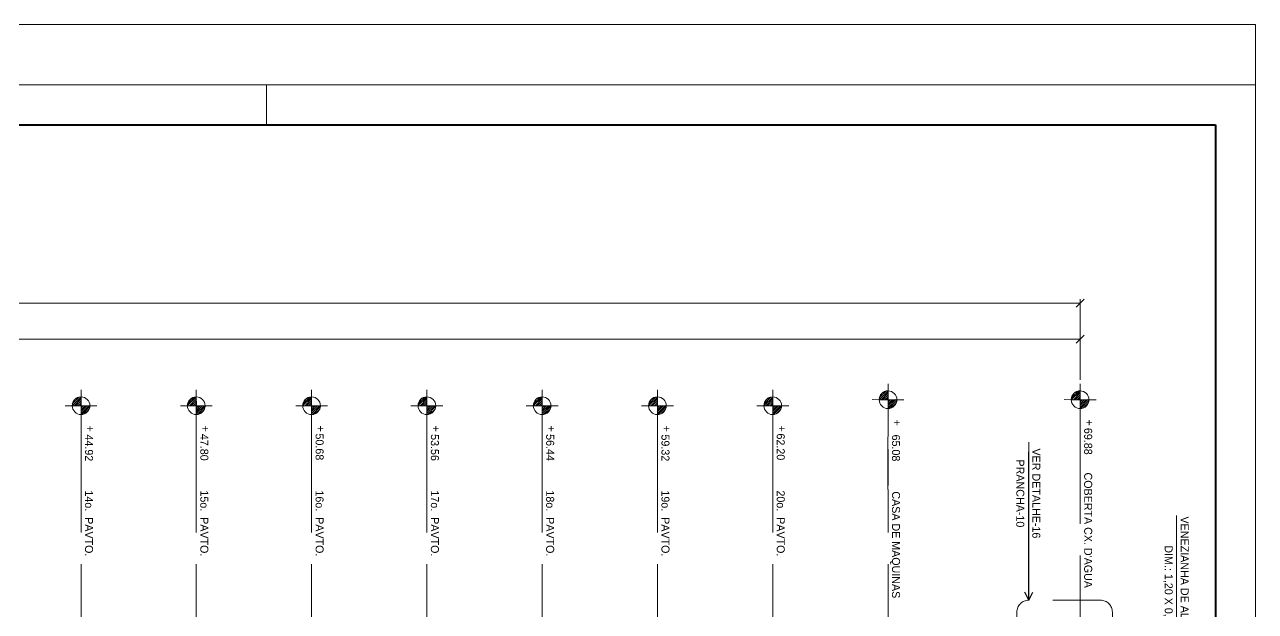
# Model space of a CAD drawing. Header units: metres. Extents: x -62 to 23, y -77 to 42.
# Drawn here: x -8.47 to 22.28, y 27.3 to 41.95 of the extents above; entities that cross this region are included whole.
import ezdxf
from ezdxf.enums import TextEntityAlignment as Align

# ---------------------------------------------------------------- set-up
doc = ezdxf.new("R2010")
doc.units = ezdxf.units.M
doc.header["$MEASUREMENT"] = 0
doc.linetypes.add('DGN Style 3', pattern=[2.76643, 1.976022, -0.790409])
doc.linetypes.add('DGN Style 4', pattern=[3.163611, 1.580817, -0.790409, 0.001976, -0.790409])
for name, color, linetype, lineweight in [('1 - Eixos', 7, 'Continuous', 0), ('Level 1-1', 7, 'Continuous', 0), ('Level 12', 7, 'Continuous', 0), ('Level 24-1', 7, 'Continuous', 0), ('Level 63', 7, 'Continuous', 0)]:
    doc.layers.add(name, color=color, linetype=linetype, lineweight=lineweight)
doc.styles.add('Style-CIVIL', font='CIVIL.shx')
doc.styles.add('Style-INTL_ENGINEERING', font='INTL_ENGINEERING.shx')
doc.dimstyles.get("Standard").update_dxf_attribs({"dimtxt": 0.18, "dimasz": 0.18, "dimexe": 0.18, "dimexo": 0.0625, "dimgap": 0.09, "dimtad": 0, "dimtih": 1, "dimtoh": 1, "dimdec": 4, "dimzin": 1, "dimdsep": 46, "dimtxsty": 'Standard', "dimcen": 0, "dimadec": 0, "dimazin": 0, "dimtfac": 1, "dimtdec": 4, "dimtofl": 0, "dimtmove": 0, "dimatfit": 3, "dimfxl": 0, "dimtolj": 1, "dimtzin": 1, "dimarcsym": 0})

# ---------------------------------------------------------------- blocks, each defined once
blk = doc.blocks.new('*U32')
at = {"layer": 'Level 12', "color": 131, "linetype": 'Continuous', "lineweight": 0}
for p, q in [((1.261, -0.268), (-1.261, 0.528)), ((0.881, -0.149), (1.001, 0.23)), ((0.931, 0.013), (1.042, -0.2)), ((0.947, 0.058), (1.086, -0.213)), ((0.991, 0.045), (1.1, -0.17)), ((0.66, -0.165), (0.738, -0.317)), ((0.664, -0.102), (0.797, -0.351)), ((0.697, -0.09), (0.823, -0.334)), ((0.74, -0.105), (0.837, -0.289)), ((0.881, -0.149), (0.761, -0.528)), ((0.786, -0.119), (0.851, -0.244)), ((0.83, -0.133), (0.864, -0.2)), ((0.875, -0.147), (0.878, -0.155)), ((0.89, -0.122), (0.908, -0.158)), ((0.904, -0.076), (0.952, -0.172)), ((0.918, -0.034), (0.997, -0.186)), ((1.059, -0.018), (1.089, -0.078))]:
    blk.add_line(p, q, dxfattribs=at)
at = {"layer": 'Level 12', "color": 131, "linetype": 'Continuous', "lineweight": 0, "flags": 128}
for points in [[(0.948, 0.062, -0.414214), (1.092, -0.215), (1.091, -0.215), (0.881, -0.149), (0.948, 0.063)], [(0.815, -0.359, -0.414214), (0.671, -0.082), (0.67, -0.083), (0.881, -0.149), (0.815, -0.359)]]:
    blk.add_lwpolyline(points, format="xyb", close=True, dxfattribs=at)
at = {"layer": 'Level 12', "color": 131, "linetype": 'Continuous', "lineweight": 0}
blk.add_circle((0.881, -0.148), 0.221, dxfattribs=at)
at = {"layer": 'Level 12', "color": 2, "linetype": 'Continuous', "lineweight": 13, "style": 'Style-CIVIL'}
blk.add_text('+', height=0.2, rotation=162.4862, dxfattribs=at).set_placement((0.368, -0.12))
blk = doc.blocks.new('*U33')
at = {"layer": 'Level 12', "color": 131, "linetype": 'Continuous', "lineweight": 0}
for p, q in [((1.261, -0.268), (-1.261, 0.528)), ((0.881, -0.149), (1.001, 0.23)), ((0.931, 0.013), (1.042, -0.2)), ((0.947, 0.058), (1.086, -0.213)), ((0.991, 0.045), (1.1, -0.17)), ((0.66, -0.165), (0.738, -0.317)), ((0.664, -0.102), (0.797, -0.351)), ((0.697, -0.09), (0.823, -0.334)), ((0.74, -0.105), (0.837, -0.288)), ((0.881, -0.149), (0.761, -0.528)), ((0.786, -0.119), (0.851, -0.244)), ((0.83, -0.133), (0.864, -0.2)), ((0.875, -0.147), (0.878, -0.155)), ((0.89, -0.122), (0.908, -0.158)), ((0.904, -0.076), (0.952, -0.172)), ((0.918, -0.034), (0.997, -0.186)), ((1.059, -0.018), (1.089, -0.078))]:
    blk.add_line(p, q, dxfattribs=at)
at = {"layer": 'Level 12', "color": 131, "linetype": 'Continuous', "lineweight": 0, "flags": 128}
for points in [[(0.948, 0.062, -0.414214), (1.092, -0.215), (1.091, -0.215), (0.881, -0.149), (0.948, 0.063)], [(0.815, -0.359, -0.414214), (0.671, -0.082), (0.67, -0.083), (0.881, -0.149), (0.815, -0.359)]]:
    blk.add_lwpolyline(points, format="xyb", close=True, dxfattribs=at)
at = {"layer": 'Level 12', "color": 131, "linetype": 'Continuous', "lineweight": 0}
blk.add_circle((0.881, -0.148), 0.221, dxfattribs=at)
at = {"layer": 'Level 12', "color": 2, "linetype": 'Continuous', "lineweight": 13, "style": 'Style-CIVIL'}
blk.add_text('+', height=0.2, rotation=162.4862, dxfattribs=at).set_placement((0.368, -0.12))
blk = doc.blocks.new('*U34')
at = {"layer": 'Level 12', "color": 131, "linetype": 'Continuous', "lineweight": 0}
for p, q in [((1.261, -0.268), (-1.261, 0.528)), ((0.881, -0.149), (1.001, 0.23)), ((0.931, 0.013), (1.042, -0.2)), ((0.947, 0.058), (1.086, -0.213)), ((0.991, 0.045), (1.1, -0.17)), ((0.66, -0.165), (0.738, -0.317)), ((0.664, -0.102), (0.797, -0.351)), ((0.697, -0.09), (0.823, -0.334)), ((0.74, -0.105), (0.837, -0.288)), ((0.881, -0.149), (0.761, -0.528)), ((0.786, -0.119), (0.851, -0.244)), ((0.83, -0.133), (0.864, -0.2)), ((0.876, -0.147), (0.878, -0.155)), ((0.89, -0.122), (0.908, -0.158)), ((0.904, -0.076), (0.952, -0.172)), ((0.918, -0.034), (0.997, -0.186)), ((1.059, -0.018), (1.089, -0.078))]:
    blk.add_line(p, q, dxfattribs=at)
at = {"layer": 'Level 12', "color": 131, "linetype": 'Continuous', "lineweight": 0, "flags": 128}
for points in [[(0.948, 0.062, -0.414214), (1.092, -0.215), (1.091, -0.215), (0.881, -0.149), (0.948, 0.063)], [(0.815, -0.359, -0.414214), (0.671, -0.082), (0.67, -0.083), (0.881, -0.149), (0.815, -0.359)]]:
    blk.add_lwpolyline(points, format="xyb", close=True, dxfattribs=at)
at = {"layer": 'Level 12', "color": 131, "linetype": 'Continuous', "lineweight": 0}
blk.add_circle((0.881, -0.148), 0.221, dxfattribs=at)
at = {"layer": 'Level 12', "color": 2, "linetype": 'Continuous', "lineweight": 13, "style": 'Style-CIVIL'}
blk.add_text('+', height=0.2, rotation=162.4862, dxfattribs=at).set_placement((0.368, -0.12))
blk = doc.blocks.new('*U35')
at = {"layer": 'Level 12', "color": 131, "linetype": 'Continuous', "lineweight": 0}
for p, q in [((1.261, -0.268), (-1.261, 0.528)), ((0.881, -0.149), (1.001, 0.23)), ((0.931, 0.013), (1.042, -0.2)), ((0.947, 0.058), (1.086, -0.213)), ((0.991, 0.045), (1.1, -0.17)), ((0.66, -0.165), (0.738, -0.317)), ((0.664, -0.102), (0.797, -0.351)), ((0.697, -0.09), (0.823, -0.334)), ((0.74, -0.105), (0.837, -0.288)), ((0.881, -0.149), (0.761, -0.528)), ((0.786, -0.119), (0.851, -0.244)), ((0.83, -0.133), (0.864, -0.199)), ((0.876, -0.147), (0.878, -0.155)), ((0.89, -0.122), (0.908, -0.158)), ((0.904, -0.076), (0.952, -0.172)), ((0.918, -0.034), (0.997, -0.186)), ((1.059, -0.018), (1.089, -0.078))]:
    blk.add_line(p, q, dxfattribs=at)
at = {"layer": 'Level 12', "color": 131, "linetype": 'Continuous', "lineweight": 0, "flags": 128}
for points in [[(0.948, 0.062, -0.414214), (1.092, -0.215), (1.091, -0.215), (0.881, -0.149), (0.948, 0.063)], [(0.815, -0.359, -0.414214), (0.671, -0.082), (0.67, -0.083), (0.881, -0.149), (0.815, -0.359)]]:
    blk.add_lwpolyline(points, format="xyb", close=True, dxfattribs=at)
at = {"layer": 'Level 12', "color": 131, "linetype": 'Continuous', "lineweight": 0}
blk.add_circle((0.881, -0.148), 0.221, dxfattribs=at)
at = {"layer": 'Level 12', "color": 2, "linetype": 'Continuous', "lineweight": 13, "style": 'Style-CIVIL'}
blk.add_text('+', height=0.2, rotation=162.4862, dxfattribs=at).set_placement((0.368, -0.12))
blk = doc.blocks.new('*U36')
at = {"layer": 'Level 12', "color": 131, "linetype": 'Continuous', "lineweight": 0}
for p, q in [((1.261, -0.268), (-1.261, 0.528)), ((0.881, -0.149), (1.001, 0.23)), ((0.931, 0.013), (1.042, -0.2)), ((0.947, 0.058), (1.086, -0.213)), ((0.991, 0.045), (1.1, -0.17)), ((0.66, -0.165), (0.738, -0.317)), ((0.664, -0.102), (0.797, -0.351)), ((0.697, -0.09), (0.823, -0.334)), ((0.74, -0.105), (0.837, -0.288)), ((0.881, -0.149), (0.761, -0.528)), ((0.786, -0.119), (0.851, -0.244)), ((0.83, -0.133), (0.864, -0.199)), ((0.875, -0.147), (0.878, -0.155)), ((0.89, -0.122), (0.908, -0.158)), ((0.904, -0.076), (0.952, -0.172)), ((0.918, -0.034), (0.997, -0.186)), ((1.059, -0.018), (1.089, -0.078))]:
    blk.add_line(p, q, dxfattribs=at)
at = {"layer": 'Level 12', "color": 131, "linetype": 'Continuous', "lineweight": 0, "flags": 128}
for points in [[(0.948, 0.062, -0.414214), (1.092, -0.215), (1.091, -0.215), (0.881, -0.149), (0.948, 0.063)], [(0.815, -0.359, -0.414214), (0.671, -0.082), (0.67, -0.083), (0.881, -0.149), (0.815, -0.359)]]:
    blk.add_lwpolyline(points, format="xyb", close=True, dxfattribs=at)
at = {"layer": 'Level 12', "color": 131, "linetype": 'Continuous', "lineweight": 0}
blk.add_circle((0.881, -0.148), 0.221, dxfattribs=at)
at = {"layer": 'Level 12', "color": 2, "linetype": 'Continuous', "lineweight": 13, "style": 'Style-CIVIL'}
blk.add_text('+', height=0.2, rotation=162.4862, dxfattribs=at).set_placement((0.368, -0.12))
blk = doc.blocks.new('*U37')
at = {"layer": 'Level 12', "color": 131, "linetype": 'Continuous', "lineweight": 0}
for p, q in [((1.261, -0.268), (-1.261, 0.528)), ((0.881, -0.149), (1.001, 0.23)), ((0.931, 0.013), (1.042, -0.2)), ((0.947, 0.058), (1.086, -0.213)), ((0.991, 0.045), (1.1, -0.17)), ((0.66, -0.165), (0.738, -0.317)), ((0.664, -0.102), (0.797, -0.351)), ((0.697, -0.09), (0.823, -0.334)), ((0.74, -0.105), (0.837, -0.288)), ((0.881, -0.149), (0.761, -0.528)), ((0.786, -0.119), (0.851, -0.244)), ((0.83, -0.133), (0.864, -0.199)), ((0.875, -0.147), (0.878, -0.155)), ((0.89, -0.122), (0.908, -0.158)), ((0.904, -0.076), (0.952, -0.172)), ((0.918, -0.034), (0.997, -0.186)), ((1.059, -0.018), (1.089, -0.078))]:
    blk.add_line(p, q, dxfattribs=at)
at = {"layer": 'Level 12', "color": 131, "linetype": 'Continuous', "lineweight": 0, "flags": 128}
for points in [[(0.948, 0.062, -0.414214), (1.092, -0.215), (1.091, -0.215), (0.881, -0.149), (0.948, 0.063)], [(0.815, -0.359, -0.414214), (0.671, -0.082), (0.67, -0.083), (0.881, -0.149), (0.815, -0.359)]]:
    blk.add_lwpolyline(points, format="xyb", close=True, dxfattribs=at)
at = {"layer": 'Level 12', "color": 131, "linetype": 'Continuous', "lineweight": 0}
blk.add_circle((0.881, -0.148), 0.221, dxfattribs=at)
at = {"layer": 'Level 12', "color": 2, "linetype": 'Continuous', "lineweight": 13, "style": 'Style-CIVIL'}
blk.add_text('+', height=0.2, rotation=162.4862, dxfattribs=at).set_placement((0.368, -0.12))
blk = doc.blocks.new('*D39')
at = {"layer": 'Defpoints'}
for p in [(-17.037, 35.003), (17.902, 35.003), (-51.977, 33.395), (17.902, 32.988)]:
    blk.add_point(p, dxfattribs=at)
at = {"layer": 'Level 1-1', "color": 2, "linetype": 'Continuous', "lineweight": 0}
for p, q in [((-52.077, 34.903), (-51.877, 35.103)), ((-51.977, 33.495), (-51.977, 35.103)), ((18.002, 35.103), (17.802, 34.903)), ((17.902, 33.088), (17.902, 35.103)), ((-51.977, 35.003), (17.902, 35.003))]:
    blk.add_line(p, q, dxfattribs=at)
at = {"layer": 'Level 1-1', "color": 2, "linetype": 'Continuous', "lineweight": 0, "style": 'Style-CIVIL'}
blk.add_text('69.880', height=0.2, dxfattribs=at).set_placement((-17.515, 35.203), align=Align.MIDDLE_LEFT)
blk = doc.blocks.new('_Oblique')
at = {"color": 0, "linetype": 'ByBlock', "lineweight": -2}
blk.add_line((0.5, 0.5), (-0.5, -0.5), dxfattribs=at)
blk = doc.blocks.new('*U42')
at = {"layer": 'Level 24-1', "color": 7, "linetype": 'DGN Style 4', "lineweight": 13, "flags": 128}
for points in [[(-0.691, 2.181), (-1.412, 1.529)], [(1.475, 0.383), (-0.126, 2.153)], [(-1.441, 0.964), (0.157, -0.804)], [(0.722, -0.832), (1.444, -0.179)]]:
    blk.add_lwpolyline(points, dxfattribs=at)
at = {"layer": 'Level 24-1', "color": 7, "linetype": 'DGN Style 4', "lineweight": 13}
for centre, start, end in [((-0.423, 1.885), 42.1218, 132.1218), ((-1.144, 1.232), 132.1218, 222.1218), ((1.176, 0.117), 312.1218, 42.1218), ((0.454, -0.535), 222.1218, 312.1218)]:
    blk.add_arc(centre, 0.4, start, end, dxfattribs=at)
blk = doc.blocks.new('*D152')
at = {"layer": 'Defpoints'}
for p in [(-16.537, 34.102), (17.902, 34.102), (-50.977, 33.395), (17.902, 32.988)]:
    blk.add_point(p, dxfattribs=at)
at = {"layer": 'Level 1-1', "color": 2, "linetype": 'Continuous', "lineweight": 0}
for p, q in [((-51.077, 34.002), (-50.877, 34.202)), ((-50.977, 33.495), (-50.977, 34.202)), ((18.002, 34.202), (17.802, 34.002)), ((17.902, 33.088), (17.902, 34.202)), ((-50.977, 34.102), (17.902, 34.102))]:
    blk.add_line(p, q, dxfattribs=at)
at = {"layer": 'Level 1-1', "color": 2, "linetype": 'Continuous', "lineweight": 0, "style": 'Style-CIVIL'}
blk.add_text('68.880', height=0.2, dxfattribs=at).set_placement((-17.015, 34.302), align=Align.MIDDLE_LEFT)
blk = doc.blocks.new('*D168')
at = {"layer": 'Level 1-1', "color": 2, "linetype": 'Continuous', "lineweight": 0}
blk.add_line((-7.057, 30.43), (-7.057, 31.371), dxfattribs=at)
at = {"layer": 'Level 1-1', "color": 2, "linetype": 'Continuous', "lineweight": 0, "style": 'Style-CIVIL'}
blk.add_text('44.92', height=0.2, rotation=270, dxfattribs=at).set_placement((-6.857, 31.721), align=Align.MIDDLE_LEFT)
blk = doc.blocks.new('TerminatorOpen')
at = {"color": 0, "linetype": 'ByBlock', "lineweight": -2}
for q in [(-1, 0.5), (-1, 0), (-1, -0.5)]:
    blk.add_line((0, 0), q, dxfattribs=at)
blk = doc.blocks.new('*D169')
at = {"layer": 'Level 1-1', "color": 2, "linetype": 'Continuous', "lineweight": 0}
blk.add_line((-4.177, 30.43), (-4.177, 31.371), dxfattribs=at)
at = {"layer": 'Level 1-1', "color": 2, "linetype": 'Continuous', "lineweight": 0, "style": 'Style-CIVIL'}
blk.add_text('47.80', height=0.2, rotation=270, dxfattribs=at).set_placement((-3.977, 31.736), align=Align.MIDDLE_LEFT)
blk = doc.blocks.new('*D170')
at = {"layer": 'Level 1-1', "color": 2, "linetype": 'Continuous', "lineweight": 0}
blk.add_line((-1.297, 30.43), (-1.297, 31.371), dxfattribs=at)
at = {"layer": 'Level 1-1', "color": 2, "linetype": 'Continuous', "lineweight": 0, "style": 'Style-CIVIL'}
blk.add_text('50.68', height=0.2, rotation=270, dxfattribs=at).set_placement((-1.097, 31.746), align=Align.MIDDLE_LEFT)
blk = doc.blocks.new('*D171')
at = {"layer": 'Level 1-1', "color": 2, "linetype": 'Continuous', "lineweight": 0}
blk.add_line((1.583, 30.43), (1.583, 31.371), dxfattribs=at)
at = {"layer": 'Level 1-1', "color": 2, "linetype": 'Continuous', "lineweight": 0, "style": 'Style-CIVIL'}
blk.add_text('53.56', height=0.2, rotation=270, dxfattribs=at).set_placement((1.783, 31.73), align=Align.MIDDLE_LEFT)
blk = doc.blocks.new('*D172')
at = {"layer": 'Level 1-1', "color": 2, "linetype": 'Continuous', "lineweight": 0}
blk.add_line((4.463, 30.43), (4.463, 31.371), dxfattribs=at)
at = {"layer": 'Level 1-1', "color": 2, "linetype": 'Continuous', "lineweight": 0, "style": 'Style-CIVIL'}
blk.add_text('56.44', height=0.2, rotation=270, dxfattribs=at).set_placement((4.663, 31.73), align=Align.MIDDLE_LEFT)
blk = doc.blocks.new('*D173')
at = {"layer": 'Level 1-1', "color": 2, "linetype": 'Continuous', "lineweight": 0}
blk.add_line((7.343, 30.43), (7.343, 31.371), dxfattribs=at)
at = {"layer": 'Level 1-1', "color": 2, "linetype": 'Continuous', "lineweight": 0, "style": 'Style-CIVIL'}
blk.add_text('59.32', height=0.2, rotation=270, dxfattribs=at).set_placement((7.543, 31.721), align=Align.MIDDLE_LEFT)
blk = doc.blocks.new('*D174')
at = {"layer": 'Level 1-1', "color": 2, "linetype": 'Continuous', "lineweight": 0}
blk.add_line((10.223, 30.43), (10.223, 31.371), dxfattribs=at)
at = {"layer": 'Level 1-1', "color": 2, "linetype": 'Continuous', "lineweight": 0, "style": 'Style-CIVIL'}
blk.add_text('62.20', height=0.2, rotation=270, dxfattribs=at).set_placement((10.423, 31.746), align=Align.MIDDLE_LEFT)
blk = doc.blocks.new('*D175')
at = {"layer": 'Level 1-1', "color": 2, "linetype": 'Continuous', "lineweight": 0}
blk.add_line((13.103, 30.443), (13.103, 31.344), dxfattribs=at)
at = {"layer": 'Level 1-1', "color": 2, "linetype": 'Continuous', "lineweight": 0, "style": 'Style-CIVIL'}
blk.add_text('65.08', height=0.2, rotation=270, dxfattribs=at).set_placement((13.303, 31.719), align=Align.MIDDLE_LEFT)
blk = doc.blocks.new('*D176')
at = {"layer": 'Level 1-1', "color": 2, "linetype": 'Continuous', "lineweight": 0}
blk.add_line((17.903, 30.443), (17.903, 31.526), dxfattribs=at)
at = {"layer": 'Level 1-1', "color": 2, "linetype": 'Continuous', "lineweight": 0, "style": 'Style-CIVIL'}
blk.add_text('69.88', height=0.2, rotation=270, dxfattribs=at).set_placement((18.103, 31.885), align=Align.MIDDLE_LEFT)

msp = doc.modelspace()

# ---------------------------------------------------------------- linework, layer by layer
at = {"layer": '1 - Eixos', "color": 91, "linetype": 'DGN Style 3', "lineweight": 0}
for p, q in [((-7.0573, 26.5096), (-7.0574, 30.1932)), ((-4.1773, 26.5096), (-4.1774, 30.1932)), ((-1.2973, 26.5096), (-1.2974, 30.1932)), ((1.5827, 26.5096), (1.5826, 30.1932)), ((4.4627, 26.5096), (4.4626, 30.1932)), ((7.3427, 26.5096), (7.3426, 30.1932)), ((10.2227, 26.5096), (10.2226, 30.1932)), ((13.1027, 26.5096), (13.1026, 30.3432)), ((17.9026, 26.7246), (17.9026, 30.3432))]:
    msp.add_line(p, q, dxfattribs=at)
at = {"layer": 'Level 12', "color": 2, "linetype": 'Continuous', "lineweight": 0}
for p, q in [((16.6211, 28.8546), (16.6211, 31.5314)), ((20.3117, 26.2084), (20.3117, 29.699))]:
    msp.add_line(p, q, dxfattribs=at)
at = {"layer": 'Level 63', "color": 131, "linetype": 'Continuous', "lineweight": 0}
for p, q in [((-32.1205, 40.4525), (22.2805, 40.4525)), ((-2.4205, 40.4525), (-2.4205, 39.4515))]:
    msp.add_line(p, q, dxfattribs=at)
at = {"layer": 'Level 63', "color": 131, "linetype": 'Continuous', "lineweight": 40}
for p, q in [((-60.8205, 39.4525), (21.2805, 39.4515)), ((21.2805, 39.4515), (21.2795, -75.9495))]:
    msp.add_line(p, q, dxfattribs=at)
at = {"layer": 'Level 63', "color": 131, "linetype": 'Continuous', "lineweight": 0, "flags": 128}
msp.add_lwpolyline([(22.2795, -76.9485), (22.2795, 41.9525), (-61.8205, 41.9525), (-61.8205, -76.9485)], close=True, dxfattribs=at)
at = {"layer": 'Level 63', "color": 131, "linetype": 'Continuous', "lineweight": 13, "flags": 128}
msp.add_lwpolyline([(21.2805, 39.4515), (21.2805, -13.2486), (-60.8219, -13.2486), (-60.8219, 39.4515)], close=True, dxfattribs=at)

# ---------------------------------------------------------------- block references
at = {"layer": 'Level 12', "color": 131, "linetype": 'Continuous', "lineweight": 0, "xscale": 0.9999984817853872, "yscale": 0.9999984817853872, "zscale": 0.9999984817853872, "rotation": 107.5137445045104}
for name, p in [('*U32', (-6.9335, 31.5546)), ('*U33', (-4.0535, 31.5546)), ('*U33', (-1.1735, 31.5546)), ('*U34', (1.7065, 31.5546)), ('*U34', (4.5865, 31.5546)), ('*U35', (7.4665, 31.5546)), ('*U35', (10.3465, 31.5546)), ('*U36', (13.2265, 31.7046)), ('*U37', (18.0263, 31.7046))]:
    msp.add_blockref(name, p, dxfattribs=at)
at = {"layer": 'Level 24-1', "color": 7, "linetype": 'DGN Style 4', "lineweight": 13, "xscale": 0.7500005604330255, "yscale": 0.7500005604330255, "zscale": 0.7500005604330255, "rotation": 227.8806572216595}
msp.add_blockref('*U42', (17.1474, 27.2682), dxfattribs=at)

# ---------------------------------------------------------------- texts
at = {"layer": 'Level 12', "color": 2, "linetype": 'Continuous', "lineweight": 13, "style": 'Style-CIVIL'}
for s, p in [("COBERTA CX. D'AGUA", (18.103, 30.7709)), ('14o.  PAVTO.', (-6.8572, 30.3233)), ('15o.  PAVTO.', (-3.9772, 30.3233)), ('16o.  PAVTO.', (-1.0972, 30.3233)), ('17o.  PAVTO.', (1.7828, 30.3233)), ('18o.  PAVTO.', (4.6628, 30.3233)), ('19o.  PAVTO.', (7.5428, 30.3233)), ('20o.  PAVTO.', (10.4228, 30.3233)), ('CASA DE MAQUINAS', (13.303, 30.3003))]:
    msp.add_text(s, height=0.1995, rotation=269.99998, dxfattribs=at).set_placement(p, align=Align.MIDDLE_LEFT)
at = {"layer": 'Level 12', "color": 2, "linetype": 'Continuous', "lineweight": 13, "char_height": 0.199998, "attachment_point": 5, "rotation": 270, "line_spacing_factor": 1.200006, "style": 'Style-INTL_ENGINEERING'}
for s, insert in [('VER DETALHE-16\\PPRANCHA-10\\P', (16.6059, 30.2496)), ('VENEZIANHA DE ALUMINIO\\PDIM.: 1,20 X 0,70\\P', (20.2965, 27.9131))]:
    msp.add_mtext(s, dxfattribs=dict(at, insert=insert))

# ---------------------------------------------------------------- dimensions: what is measured, and where the dimension line sits
at = {"layer": 'Level 1-1', "color": 2, "linetype": 'Continuous', "lineweight": 0}
for feature_location, offset, picture, middle in [((-7.0573, 30.3302), (0, 1.0409), '*D168', (-6.8573, 31.3459)), ((-4.1773, 30.3302), (0, 1.0409), '*D169', (-3.9773, 31.3538)), ((-1.2973, 30.3302), (0, 1.0409), '*D170', (-1.0973, 31.3585)), ((1.5827, 30.3302), (0, 1.0409), '*D171', (1.7827, 31.3506)), ((4.4627, 30.3302), (0, 1.0409), '*D172', (4.6627, 31.3506)), ((7.3427, 30.3302), (0, 1.0409), '*D173', (7.5427, 31.3459)), ((10.2227, 30.3302), (0, 1.0409), '*D174', (10.4227, 31.3585)), ((13.1026, 30.3432), (0, 1.0007), '*D175', (13.3026, 31.3313)), ((17.9026, 30.3432), (0, 1.1823), '*D176', (18.1026, 31.505))]:
    dim = msp.add_ordinate_dim(feature_location=feature_location, offset=offset, dtype=0, origin=(-51.9773, 36.9672), dimstyle='Standard', override={"dimtxt": 0.2, "dimasz": 0.2, "dimexe": 0.1, "dimexo": 0.1, "dimgap": 0.1, "dimtad": 1, "dimtih": 0, "dimtoh": 0, "dimdec": 2, "dimzin": 3, "dimtxsty": 'Style-CIVIL', "dimblk": 'TerminatorOpen', "dimclre": 2, "dimtdec": 2, "dimatfit": 1, "dimtolj": 0, "dimtzin": 3, "dimlwe": 0}, dxfattribs=at)
    dim.commit()
    dim.dimension.update_dxf_attribs({"geometry": picture, "text_midpoint": middle})
for base, p1, picture, middle in [((17.9024, 35.0028), (-51.9773, 33.3951), '*D39', (-17.0375, 35.0028)), ((17.9024, 34.102), (-50.9773, 33.3951), '*D152', (-16.5375, 34.102))]:
    dim = msp.add_linear_dim(base=base, p1=p1, p2=(17.9024, 32.9879), dimstyle='Standard', override={"dimtxt": 0.2, "dimasz": 0.2, "dimexe": 0.1, "dimexo": 0.1, "dimgap": 0.1, "dimtad": 1, "dimtih": 0, "dimtoh": 0, "dimdec": 3, "dimzin": 3, "dimtxsty": 'Style-CIVIL', "dimblk": 'Oblique', "dimclre": 2, "dimtdec": 3, "dimatfit": 1, "dimfrac": 2, "dimtolj": 0, "dimtzin": 3, "dimlwe": 0}, dxfattribs=at)
    dim.commit()
    dim.dimension.update_dxf_attribs({"geometry": picture, "text_midpoint": middle})

# ---------------------------------------------------------------- leaders
at = {"layer": '1 - Eixos', "color": 2, "linetype": 'Continuous', "lineweight": 0}
msp.add_leader([(16.6211, 27.585), (16.6211, 31.289)], dimstyle='Standard', override={"dimtxt": 0.199, "dimasz": 0.199, "dimgap": 0, "dimtad": 1, "dimtxsty": 'Style-INTL_ENGINEERING', "dimldrblk": 'TerminatorOpen'}, dxfattribs=at)

doc.saveas('drawing.dxf')
